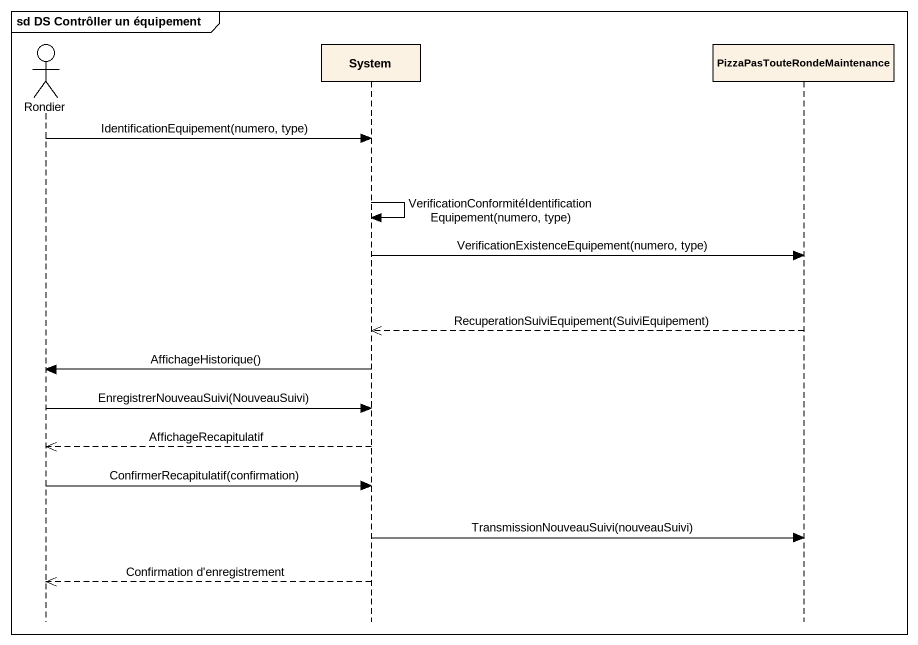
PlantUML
@startuml
mainframe sd DS Contrôller un équipement
hide footbox
actor Rondier
participant System
participant "PizzaPasTouteRondeMaintenance" as PizzaPasTouteRondeMaintenanc

Rondier -> System : IdentificationEquipement(numero, type)
System -> System : VerificationConformitéIdentificationEquipement(numero, type)
System -> PizzaPasTouteRondeMaintenanc : VerificationExistenceEquipement(numero, type)
PizzaPasTouteRondeMaintenanc -->> System : RecuperationSuiviEquipement(SuiviEquipement)
System -> Rondier : AffichageHistorique()
Rondier -> System : EnregistrerNouveauSuivi(NouveauSuivi)
System -->> Rondier : AffichageRecapitulatif
Rondier -> System : ConfirmerRecapitulatif(confirmation)
System -> PizzaPasTouteRondeMaintenanc : TransmissionNouveauSuivi(nouveauSuivi)
System -->> Rondier : Confirmation d'enregistrement
@enduml
